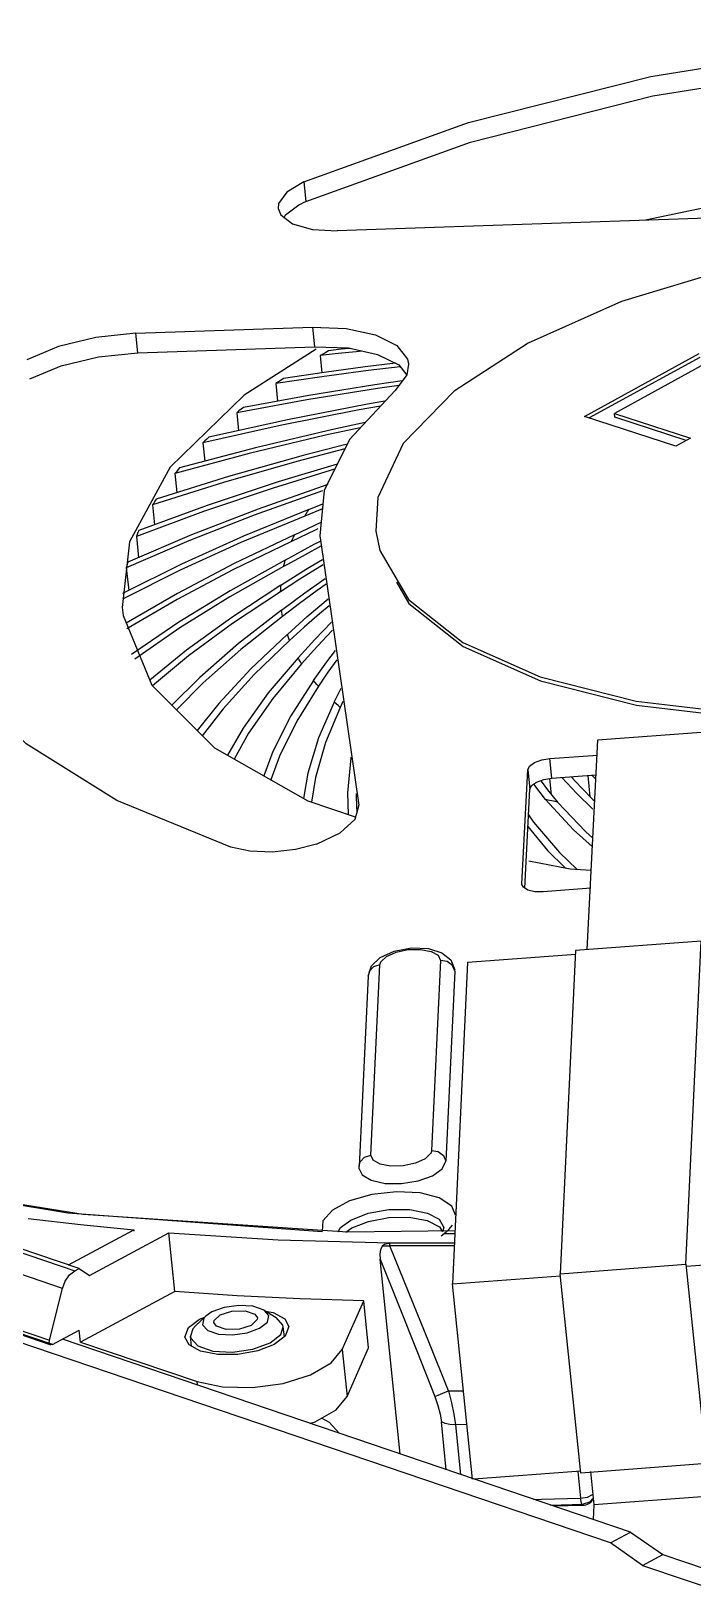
# Model space of a CAD drawing. Header units: millimetres. Extents: x 0 to 594, y 0 to 420.
# Drawn here: x 424.19 to 431.8, y 288.16 to 306.04 of the extents above; entities that cross this region are included whole.
import ezdxf

# ---------------------------------------------------------------- set-up
doc = ezdxf.new("R2010")
doc.units = ezdxf.units.MM
doc.header["$LTSCALE"] = 32.67
doc.layers.add('ASSEM_MEM', color=7, linetype='CONTINUOUS')

msp = doc.modelspace()

# ---------------------------------------------------------------- linework, layer by layer
at = {"layer": 'ASSEM_MEM', "color": 7, "linetype": 'CONTINUOUS'}
for p, q in [((427.325, 304.308), (427.13, 304.192)), ((427.325, 304.308), (427.348, 304.083)), ((427.037, 304.06), (427.032, 304.005)), ((427.13, 304.192), (427.037, 304.06)), ((432.847, 304.202), (431.251, 303.869)), ((427.032, 304.005), (427.06, 303.932)), ((427.06, 303.932), (427.196, 303.827)), ((427.101, 303.901), (427.116, 303.932)), ((427.116, 303.932), (427.27, 304.046)), ((435.141, 304.005), (427.709, 303.746)), ((425.395, 302.572), (427.426, 302.642)), ((427.426, 302.642), (427.449, 302.418)), ((425.418, 302.347), (425.395, 302.572)), ((429.902, 302.459), (429.052, 301.907)), ((425.418, 302.347), (427.449, 302.418)), ((427.467, 302.39), (426.64, 301.861)), ((427.72, 302.338), (427.512, 302.315)), ((427.512, 302.315), (427.533, 302.118)), ((427.929, 302.36), (427.72, 302.338)), ((428.001, 302.368), (427.929, 302.36)), ((430.551, 301.618), (431.869, 302.34)), ((431.874, 302.295), (430.605, 301.601)), ((432.044, 302.282), (430.894, 301.653)), ((428.51, 302.094), (428.374, 301.917)), ((428.417, 302.208), (428.508, 302.091)), ((428.53, 302.219), (428.51, 302.094)), ((427.532, 302.072), (427.004, 301.994)), ((427.004, 301.994), (427.025, 301.793)), ((428.174, 301.939), (427.36, 301.808)), ((428.141, 301.98), (427.383, 301.858)), ((428.374, 301.917), (427.849, 301.351)), ((428.457, 302.025), (428.141, 301.98)), ((428.417, 301.973), (428.174, 301.939)), ((426.64, 301.861), (425.792, 301.034)), ((427.36, 301.808), (426.555, 301.66)), ((427.383, 301.858), (426.633, 301.722)), ((428.205, 301.735), (427.96, 301.692)), ((429.052, 301.907), (428.466, 301.306)), ((427.137, 301.578), (426.234, 301.379)), ((426.555, 301.66), (426.576, 301.454)), ((427.96, 301.692), (427.055, 301.514)), ((431.6, 301.275), (430.551, 301.618)), ((430.899, 301.608), (430.894, 301.653)), ((430.894, 301.653), (431.768, 301.367)), ((431.718, 301.34), (430.899, 301.608)), ((427.055, 301.514), (426.167, 301.315)), ((426.769, 301.258), (425.899, 301.027)), ((426.167, 301.315), (426.189, 301.104)), ((427.849, 301.351), (427.559, 300.769)), ((428.466, 301.306), (428.177, 300.686)), ((431.768, 301.367), (431.6, 301.275)), ((425.792, 301.034), (425.322, 300.18)), ((426.699, 301.191), (425.844, 300.961)), ((426.404, 300.861), (425.589, 300.602)), ((426.461, 300.929), (425.63, 300.668)), ((425.844, 300.961), (425.867, 300.743)), ((427.559, 300.769), (427.51, 300.249)), ((428.177, 300.686), (428.154, 300.3)), ((426.172, 300.526), (425.402, 300.24)), ((426.216, 300.595), (425.431, 300.307)), ((425.589, 300.602), (425.612, 300.373)), ((427.54, 300.559), (427.336, 300.475)), ((427.383, 300.55), (427.545, 300.615)), ((427.456, 300.313), (427.186, 300.184)), ((427.22, 300.259), (427.525, 300.403)), ((427.486, 300.327), (427.456, 300.313)), ((425.322, 300.18), (425.239, 299.425)), ((426.005, 300.189), (425.287, 299.879)), ((426.036, 300.258), (425.303, 299.945)), ((425.402, 300.24), (425.427, 299.998)), ((427.112, 299.969), (427.446, 300.15)), ((427.523, 300.128), (427.341, 300.031)), ((427.446, 300.15), (427.517, 300.187)), ((427.51, 300.249), (427.517, 300.197)), ((427.517, 300.197), (427.958, 297.158)), ((428.154, 300.3), (428.198, 300.079)), ((427.341, 300.031), (427.14, 299.919)), ((428.198, 300.079), (428.529, 299.516)), ((425.904, 299.852), (425.243, 299.52)), ((425.921, 299.921), (425.245, 299.586)), ((425.287, 299.879), (425.314, 299.619)), ((427.14, 299.919), (427.094, 299.894)), ((427.51, 299.892), (427.281, 299.75)), ((427.548, 299.915), (427.51, 299.892)), ((427.281, 299.75), (427.059, 299.606)), ((428.389, 299.717), (428.534, 299.47)), ((425.239, 299.425), (425.251, 299.334)), ((425.873, 299.586), (425.287, 299.247)), ((425.87, 299.518), (425.291, 299.179)), ((427.278, 299.472), (427.082, 299.322)), ((428.529, 299.516), (429.154, 299.024)), ((428.534, 299.47), (429.158, 298.979)), ((425.251, 299.334), (425.581, 298.534)), ((425.892, 299.256), (425.347, 298.885)), ((425.902, 299.19), (425.384, 298.832)), ((427.331, 299.2), (427.163, 299.046)), ((427.44, 298.936), (427.301, 298.778)), ((429.154, 299.024), (430.04, 298.628)), ((429.158, 298.979), (430.044, 298.583)), ((427.301, 298.778), (426.971, 298.382)), ((427.707, 298.824), (427.603, 298.682)), ((425.581, 298.534), (426.299, 297.814)), ((427.603, 298.682), (427.494, 298.522)), ((430.04, 298.628), (431.143, 298.349)), ((430.044, 298.583), (431.147, 298.304)), ((427.673, 298.34), (427.754, 298.498)), ((427.776, 298.347), (427.743, 298.278)), ((431.143, 298.349), (432.408, 298.2)), ((431.147, 298.304), (432.412, 298.155)), ((431.945, 297.995), (430.701, 297.902)), ((426.299, 297.814), (427.372, 297.206)), ((430.701, 297.902), (430.578, 295.499)), ((426.971, 297.772), (426.865, 297.493)), ((427.046, 297.719), (426.948, 297.447)), ((430.153, 297.691), (430.701, 297.731)), ((430.176, 297.466), (430.153, 297.691)), ((427.371, 297.525), (427.321, 297.235)), ((427.459, 297.476), (427.414, 297.192)), ((429.831, 296.253), (429.899, 297.563)), ((429.899, 297.563), (429.922, 297.339)), ((430.17, 297.277), (430.151, 297.464)), ((430.176, 297.466), (430.681, 297.504)), ((430.461, 297.291), (430.289, 297.475)), ((430.617, 297.252), (430.592, 297.497)), ((430.678, 297.46), (430.633, 297.5)), ((427.827, 297.298), (427.836, 297.049)), ((427.929, 297.292), (427.926, 297.254)), ((429.864, 296.204), (429.922, 297.339)), ((430.101, 297.222), (429.967, 297.399)), ((430.052, 297.434), (430.126, 297.332)), ((430.126, 297.332), (430.239, 297.191)), ((430.646, 297.11), (430.461, 297.291)), ((427.372, 297.206), (427.915, 297.022)), ((427.914, 296.995), (427.959, 297.15)), ((427.926, 297.254), (427.934, 297.065)), ((427.959, 297.15), (427.958, 297.158)), ((430.101, 297.222), (430.425, 296.874)), ((430.239, 297.191), (430.564, 296.85)), ((427.745, 296.84), (427.914, 296.995)), ((429.9, 296.91), (430.127, 296.637)), ((429.907, 297.045), (429.964, 296.961)), ((427.473, 296.71), (427.745, 296.84)), ((430.425, 296.874), (430.638, 296.682)), ((430.564, 296.85), (430.643, 296.78)), ((430.127, 296.637), (430.328, 296.439)), ((411.109, 296.421), (424.694, 291.812)), ((424.746, 291.84), (411.161, 296.449)), ((429.911, 296.518), (430.385, 296.428)), ((430.385, 296.428), (430.624, 296.41)), ((424.553, 291.612), (410.969, 296.22)), ((429.832, 296.246), (429.831, 296.253)), ((429.848, 296.214), (429.832, 296.246)), ((429.9, 296.182), (429.848, 296.214)), ((430.622, 296.203), (430.075, 296.163)), ((430.847, 288.69), (410.398, 295.627)), ((430.446, 295.489), (430.271, 291.78)), ((431.889, 295.597), (430.446, 295.489)), ((431.714, 291.888), (431.889, 295.597)), ((428.064, 295.196), (428.104, 295.314)), ((428.096, 293.142), (428.2, 295.324)), ((428.2, 295.324), (428.202, 295.336)), ((428.202, 295.336), (428.205, 295.348)), ((428.205, 295.348), (428.211, 295.36)), ((428.896, 295.376), (428.793, 293.194)), ((428.973, 295.363), (428.896, 295.376)), ((428.911, 295.462), (429.013, 295.38)), ((429.032, 295.318), (428.973, 295.363)), ((429.013, 295.38), (429.059, 295.267)), ((429.206, 295.351), (429.032, 291.663)), ((429.059, 295.252), (429.032, 295.318)), ((430.451, 295.444), (429.206, 295.351)), ((428.064, 295.196), (427.96, 293.014)), ((428.078, 295.247), (428.064, 295.196)), ((429.059, 295.252), (428.957, 293.07)), ((429.059, 295.252), (429.059, 295.266)), ((427.961, 292.982), (427.995, 292.915)), ((428.023, 293.118), (428.096, 293.142)), ((428.122, 293.083), (428.096, 293.142)), ((428.203, 293.038), (428.122, 293.083)), ((428.326, 293.015), (428.203, 293.038)), ((421.907, 292.924), (424.617, 292.48)), ((424.617, 292.48), (427.538, 292.263)), ((427.829, 292.255), (424.793, 292.459)), ((427.656, 292.51), (427.546, 292.387)), ((427.852, 292.615), (427.656, 292.51)), ((427.867, 292.396), (428.067, 292.473)), ((424.161, 292.415), (424.762, 292.344)), ((424.622, 291.882), (425.372, 292.283)), ((424.762, 292.344), (425.372, 292.283)), ((425.372, 292.283), (425.374, 292.267)), ((427.546, 292.387), (427.538, 292.263)), ((427.721, 292.262), (427.748, 292.309)), ((427.748, 292.309), (427.867, 292.396)), ((427.807, 292.256), (427.877, 292.306)), ((429.061, 292.272), (427.829, 292.255)), ((428.743, 292.391), (428.885, 292.319)), ((428.885, 292.319), (428.92, 292.26)), ((428.936, 292.309), (428.92, 292.26)), ((428.937, 292.242), (428.993, 292.288)), ((428.993, 292.288), (429.035, 292.338)), ((424.864, 291.761), (425.775, 292.248)), ((425.845, 291.576), (425.775, 292.248)), ((425.775, 292.248), (427.03, 292.17)), ((427.03, 292.17), (428.314, 292.134)), ((428.229, 292.101), (428.208, 292.057)), ((428.314, 292.134), (429.054, 292.134)), ((428.537, 291.554), (428.314, 292.101)), ((428.965, 292.098), (428.314, 292.101)), ((428.905, 292.213), (428.937, 292.242)), ((428.937, 292.242), (429.001, 292.242)), ((429.052, 292.1), (428.965, 292.098)), ((429.001, 292.242), (429.066, 292.242)), ((421.329, 292.059), (424.403, 291.017)), ((424.44, 290.967), (421.335, 292.02)), ((421.335, 292.011), (424.42, 290.964)), ((428.434, 289.71), (428.202, 291.947)), ((431.72, 291.865), (433.014, 291.962)), ((424.635, 291.766), (424.694, 291.812)), ((424.694, 291.812), (424.746, 291.84)), ((424.746, 291.84), (424.864, 291.761)), ((429.032, 291.663), (430.276, 291.757)), ((430.271, 291.78), (431.714, 291.888)), ((430.507, 289.493), (430.271, 291.78)), ((431.714, 291.888), (431.951, 289.601)), ((424.403, 291.017), (424.553, 291.612)), ((425.845, 291.576), (424.76, 290.996)), ((426.559, 291.526), (425.845, 291.576)), ((429.264, 289.422), (429.032, 291.663)), ((427.283, 291.49), (426.559, 291.526)), ((428.014, 291.468), (427.283, 291.49)), ((427.768, 290.909), (428.014, 291.468)), ((428.07, 290.93), (428.014, 291.468)), ((426.003, 291.164), (426.128, 291.259)), ((426.2, 291.294), (426.081, 291.18)), ((426.128, 291.259), (426.187, 291.282)), ((426.268, 291.341), (426.201, 291.294)), ((426.294, 291.221), (426.297, 291.242)), ((426.297, 291.242), (426.364, 291.308)), ((426.79, 291.253), (426.722, 291.187)), ((426.763, 291.317), (426.792, 291.274)), ((426.792, 291.274), (426.79, 291.253)), ((426.923, 291.301), (426.869, 291.363)), ((426.869, 291.363), (427.009, 291.276)), ((426.886, 291.352), (426.973, 291.335)), ((426.973, 291.335), (427.106, 291.262)), ((427.085, 291.189), (427.009, 291.276)), ((427.089, 291.172), (427.085, 291.189)), ((427.106, 291.262), (427.154, 291.175)), ((424.44, 290.967), (424.746, 291.131)), ((431.077, 288.813), (424.552, 291.027)), ((424.76, 290.996), (424.746, 291.131)), ((425.96, 291.051), (426.003, 291.164)), ((426.008, 290.964), (425.96, 291.051)), ((426.051, 291.146), (426.024, 291.062)), ((426.034, 290.95), (426.024, 291.062)), ((426.024, 291.062), (426.028, 291.041)), ((426.028, 291.041), (426.11, 290.951)), ((426.081, 291.18), (426.051, 291.146)), ((426.222, 291.129), (426.344, 291.088)), ((426.675, 291.102), (426.818, 291.154)), ((426.939, 290.986), (427.062, 291.084)), ((427.111, 291.062), (426.986, 290.968)), ((427.062, 291.084), (427.089, 291.172)), ((427.103, 291.056), (427.089, 291.172)), ((427.154, 291.175), (427.111, 291.062)), ((424.44, 290.967), (424.42, 290.964)), ((424.76, 290.996), (426.099, 290.542)), ((426.141, 290.891), (426.008, 290.964)), ((426.11, 290.951), (426.28, 290.893)), ((426.338, 290.852), (426.141, 290.891)), ((426.741, 290.913), (426.939, 290.986)), ((427.768, 290.909), (427.824, 290.371)), ((427.824, 290.371), (428.07, 290.93)), ((426.103, 290.501), (426.099, 290.542)), ((427.696, 290.218), (427.824, 290.371)), ((428.987, 290.435), (429.159, 290.437)), ((427.458, 290.082), (427.696, 290.218)), ((427.395, 290.062), (427.458, 290.082)), ((428.962, 289.531), (428.906, 290.079)), ((429.199, 290.048), (429.068, 290.046)), ((429.068, 290.046), (429.127, 289.475)), ((431.951, 289.601), (430.507, 289.493)), ((430.508, 289.515), (429.28, 289.423)), ((430.474, 289.511), (430.506, 289.205)), ((430.619, 289.51), (430.658, 289.129)), ((430.584, 289.217), (430.644, 289.245)), ((431.903, 289.221), (430.658, 289.129)), ((430.157, 289.125), (430.536, 289.137)), ((430.527, 289.122), (430.198, 289.111)), ((430.506, 289.205), (430.584, 289.217)), ((430.515, 289.147), (430.506, 289.205)), ((430.536, 289.137), (430.527, 289.122)), ((430.608, 289.159), (430.536, 289.137)), ((430.651, 289.204), (430.608, 289.159)), ((430.658, 289.129), (430.65, 288.958)), ((430.847, 288.69), (431.077, 288.813)), ((431.216, 288.433), (430.847, 288.69)), ((431.077, 288.813), (431.45, 288.558)), ((431.216, 288.433), (431.45, 288.558)), ((431.45, 288.558), (432.45, 288.219)), ((431.216, 288.433), (432.308, 288.063))]:
    msp.add_line(p, q, dxfattribs=at)
for points in [[(427.325, 304.308), (429.217, 304.99), (431.314, 305.52), (433.529, 305.874), (435.776, 306.039), (437.969, 306.008), (440.023, 305.782), (441.86, 305.37), (443.403, 304.791)], [(427.348, 304.083), (429.24, 304.766), (431.337, 305.296), (433.552, 305.65), (435.799, 305.815), (437.992, 305.783), (440.047, 305.558), (441.884, 305.146), (443.426, 304.567)], [(427.27, 304.046), (427.295, 304.059), (427.321, 304.071), (427.348, 304.083)], [(427.196, 303.827), (427.425, 303.762), (427.709, 303.746)], [(432.221, 303.313), (430.975, 302.935), (429.902, 302.459)], [(427.426, 302.642), (427.814, 302.627), (428.151, 302.554), (428.394, 302.432), (428.518, 302.273), (428.53, 302.219)], [(425.395, 302.572), (424.937, 302.525), (424.506, 302.42), (424.143, 302.267)], [(424.179, 302.049), (424.539, 302.199), (424.968, 302.302), (425.418, 302.347)], [(427.449, 302.418), (427.838, 302.403), (428.174, 302.33), (428.417, 302.208)], [(427.611, 302.372), (427.578, 302.353), (427.545, 302.334), (427.512, 302.315)], [(427.858, 302.399), (427.755, 302.388), (427.611, 302.372)], [(428.379, 302.227), (428.032, 302.185), (427.561, 302.122), (427.093, 302.054)], [(428.433, 302.187), (428.064, 302.143), (427.532, 302.072)], [(427.093, 302.054), (427.064, 302.034), (427.034, 302.014), (427.004, 301.994)], [(428.257, 301.791), (428.057, 301.757), (427.137, 301.578)], [(426.633, 301.722), (426.607, 301.701), (426.581, 301.681), (426.555, 301.66)], [(426.234, 301.379), (426.211, 301.357), (426.189, 301.336), (426.167, 301.315)], [(427.975, 301.487), (427.576, 301.402), (426.699, 301.191)], [(428.03, 301.547), (427.661, 301.469), (426.769, 301.258)], [(427.796, 301.244), (427.246, 301.102), (426.404, 300.861)], [(427.823, 301.299), (427.318, 301.171), (426.461, 300.929)], [(425.899, 301.027), (425.88, 301.005), (425.862, 300.983), (425.844, 300.961)], [(427.709, 301.07), (427.032, 300.866), (426.216, 300.595)], [(427.68, 301.011), (426.972, 300.795), (426.172, 300.526)], [(425.63, 300.668), (425.616, 300.646), (425.602, 300.624), (425.589, 300.602)], [(427.541, 300.763), (426.757, 300.484), (426.005, 300.189)], [(427.602, 300.837), (426.803, 300.555), (426.036, 300.258)], [(427.383, 300.55), (426.634, 300.242), (425.921, 299.921)], [(427.336, 300.475), (427.351, 300.5), (427.367, 300.525), (427.383, 300.55)], [(425.431, 300.307), (425.421, 300.285), (425.412, 300.263), (425.402, 300.24)], [(427.336, 300.475), (426.602, 300.17), (425.904, 299.852)], [(427.186, 300.184), (426.509, 299.857), (425.87, 299.518)], [(427.219, 300.259), (426.527, 299.929), (425.873, 299.586)], [(427.186, 300.184), (427.197, 300.209), (427.208, 300.234), (427.22, 300.259)], [(425.303, 299.945), (425.297, 299.923), (425.292, 299.901), (425.287, 299.879)], [(427.112, 299.969), (426.481, 299.618), (425.892, 299.256)], [(427.063, 299.68), (427.364, 299.871), (427.54, 299.977)], [(427.094, 299.894), (427.1, 299.919), (427.106, 299.944), (427.112, 299.969)], [(427.094, 299.894), (426.477, 299.547), (425.902, 299.19)], [(427.062, 299.68), (426.498, 299.312), (425.978, 298.934), (425.557, 298.592)], [(427.059, 299.606), (426.508, 299.242), (426.002, 298.869), (425.588, 298.527)], [(427.059, 299.606), (427.06, 299.631), (427.061, 299.655), (427.063, 299.68)], [(427.071, 299.395), (427.337, 299.594), (427.571, 299.759)], [(427.581, 299.691), (427.481, 299.621), (427.278, 299.472)], [(426.487, 296.673), (425.177, 297.21), (424.136, 297.862), (423.404, 298.607), (423.002, 299.423)], [(427.137, 299.116), (427.366, 299.322), (427.605, 299.523)], [(427.616, 299.446), (427.506, 299.354), (427.331, 299.2)], [(427.071, 299.395), (426.577, 299.012), (426.13, 298.623), (425.81, 298.304)], [(427.082, 299.322), (426.602, 298.944), (426.168, 298.56), (425.863, 298.251)], [(427.082, 299.322), (427.078, 299.347), (427.074, 299.371), (427.071, 299.395)], [(427.26, 298.846), (427.451, 299.057), (427.644, 299.255)], [(427.136, 299.116), (426.717, 298.722), (426.348, 298.324), (426.101, 298.012)], [(427.163, 299.046), (427.154, 299.069), (427.145, 299.093), (427.137, 299.116)], [(427.657, 299.166), (427.586, 299.093), (427.44, 298.936)], [(427.163, 299.046), (426.756, 298.657), (426.399, 298.264), (426.159, 297.954)], [(427.439, 298.587), (427.59, 298.801), (427.691, 298.931)], [(427.26, 298.846), (426.918, 298.444), (426.628, 298.039), (426.448, 297.73)], [(427.301, 298.778), (427.287, 298.801), (427.273, 298.823), (427.26, 298.846)], [(427.439, 298.586), (427.178, 298.18), (426.971, 297.772)], [(427.494, 298.522), (427.244, 298.121), (427.046, 297.719)], [(427.494, 298.522), (427.476, 298.543), (427.457, 298.565), (427.439, 298.587)], [(426.971, 298.382), (426.692, 297.983), (426.524, 297.686)], [(427.673, 298.34), (427.495, 297.931), (427.371, 297.525)], [(427.743, 298.278), (427.719, 298.299), (427.696, 298.319), (427.673, 298.34)], [(427.743, 298.278), (427.574, 297.876), (427.459, 297.476)], [(427.868, 297.709), (427.867, 297.701), (427.827, 297.298)], [(429.899, 297.563), (429.919, 297.605), (429.976, 297.646)], [(429.976, 297.646), (430.059, 297.676), (430.153, 297.691)], [(429.922, 297.339), (429.942, 297.381), (429.999, 297.422), (430.082, 297.452), (430.176, 297.466)], [(430.396, 297.483), (430.515, 297.355), (430.65, 297.219), (430.665, 297.205)], [(430.239, 297.191), (430.193, 297.201), (430.147, 297.212), (430.101, 297.222)], [(429.964, 296.961), (430.262, 296.614), (430.461, 296.422)], [(427.473, 296.71), (427.229, 296.647), (426.962, 296.617), (426.705, 296.627), (426.487, 296.673)], [(430.075, 296.163), (429.981, 296.164), (429.9, 296.182)], [(428.104, 295.314), (428.204, 295.41), (428.362, 295.481), (428.561, 295.518), (428.758, 295.51), (428.911, 295.462)], [(428.211, 295.36), (428.274, 295.42), (428.385, 295.47), (428.523, 295.499), (428.667, 295.502), (428.789, 295.479), (428.87, 295.434), (428.896, 295.376)], [(428.2, 295.324), (428.127, 295.3), (428.078, 295.247)], [(428.782, 293.158), (428.72, 293.097), (428.608, 293.047), (428.469, 293.018), (428.326, 293.015)], [(428.793, 293.194), (428.792, 293.182), (428.788, 293.17), (428.782, 293.158)], [(428.793, 293.194), (428.87, 293.181), (428.93, 293.136), (428.957, 293.07)], [(424.793, 292.459), (421.986, 292.907), (421.088, 293.15)], [(427.96, 293.014), (427.974, 293.065), (428.023, 293.118)], [(427.961, 292.982), (427.96, 292.992), (427.96, 293.003), (427.96, 293.014)], [(428.259, 292.817), (428.449, 292.815), (428.64, 292.846), (428.804, 292.905), (428.915, 292.984), (428.957, 293.07)], [(427.995, 292.915), (428.099, 292.852), (428.259, 292.817)], [(429.069, 292.45), (429.026, 292.555), (428.882, 292.649), (428.661, 292.707), (428.391, 292.721), (428.108, 292.689), (427.852, 292.615)], [(428.067, 292.473), (428.304, 292.515), (428.543, 292.516), (428.747, 292.476)], [(428.747, 292.476), (428.881, 292.404), (428.936, 292.309)], [(427.877, 292.306), (428.069, 292.381), (428.302, 292.425), (428.538, 292.428), (428.743, 292.391)], [(428.315, 292.128), (428.281, 292.121), (428.251, 292.115), (428.229, 292.101)], [(428.229, 292.101), (428.257, 292.1), (428.285, 292.1), (428.314, 292.101)], [(428.314, 292.101), (428.314, 292.108), (428.315, 292.116), (428.316, 292.129)], [(428.208, 292.057), (428.2, 292.005), (428.202, 291.947)], [(428.202, 291.947), (428.413, 291.422), (428.623, 290.896), (428.831, 290.37)], [(424.553, 291.612), (424.585, 291.695), (424.635, 291.766)], [(428.987, 290.435), (428.761, 290.998), (428.537, 291.554)], [(426.869, 291.363), (426.742, 291.407), (426.58, 291.417), (426.411, 291.394), (426.268, 291.341)], [(426.201, 291.294), (426.179, 291.27), (426.163, 291.194), (426.222, 291.129)], [(426.722, 291.187), (426.586, 291.144), (426.434, 291.141), (426.323, 291.178), (426.294, 291.221)], [(426.364, 291.308), (426.5, 291.351), (426.653, 291.354), (426.763, 291.317)], [(426.818, 291.154), (426.907, 291.225), (426.923, 291.301)], [(424.42, 290.964), (424.402, 290.985), (424.403, 291.017)], [(426.344, 291.088), (426.506, 291.078), (426.675, 291.102)], [(426.099, 290.542), (426.39, 290.481), (426.736, 290.474), (427.088, 290.522), (427.403, 290.62), (427.64, 290.756), (427.768, 290.909)], [(426.28, 290.893), (426.506, 290.88), (426.741, 290.913)], [(426.986, 290.968), (426.797, 290.894), (426.568, 290.853), (426.338, 290.852)], [(428.831, 290.37), (428.87, 290.387), (428.924, 290.41), (428.987, 290.435)], [(428.831, 290.37), (428.867, 290.266), (428.892, 290.168), (428.906, 290.079)], [(428.987, 290.435), (429.024, 290.299), (429.051, 290.169), (429.068, 290.046)], [(427.532, 290.124), (427.616, 290.076), (427.736, 289.947)], [(429.068, 290.046), (429.005, 290.05), (428.949, 290.061), (428.906, 290.079)], [(429.968, 289.189), (430.055, 289.191), (430.506, 289.205)], [(430.527, 289.122), (430.526, 289.122), (430.515, 289.147)]]:
    msp.add_lwpolyline(points, dxfattribs=at)
msp.add_arc((430.522, 289.272), 0.15, 272.1032, 330.6615, dxfattribs=at)

doc.saveas('drawing.dxf')
